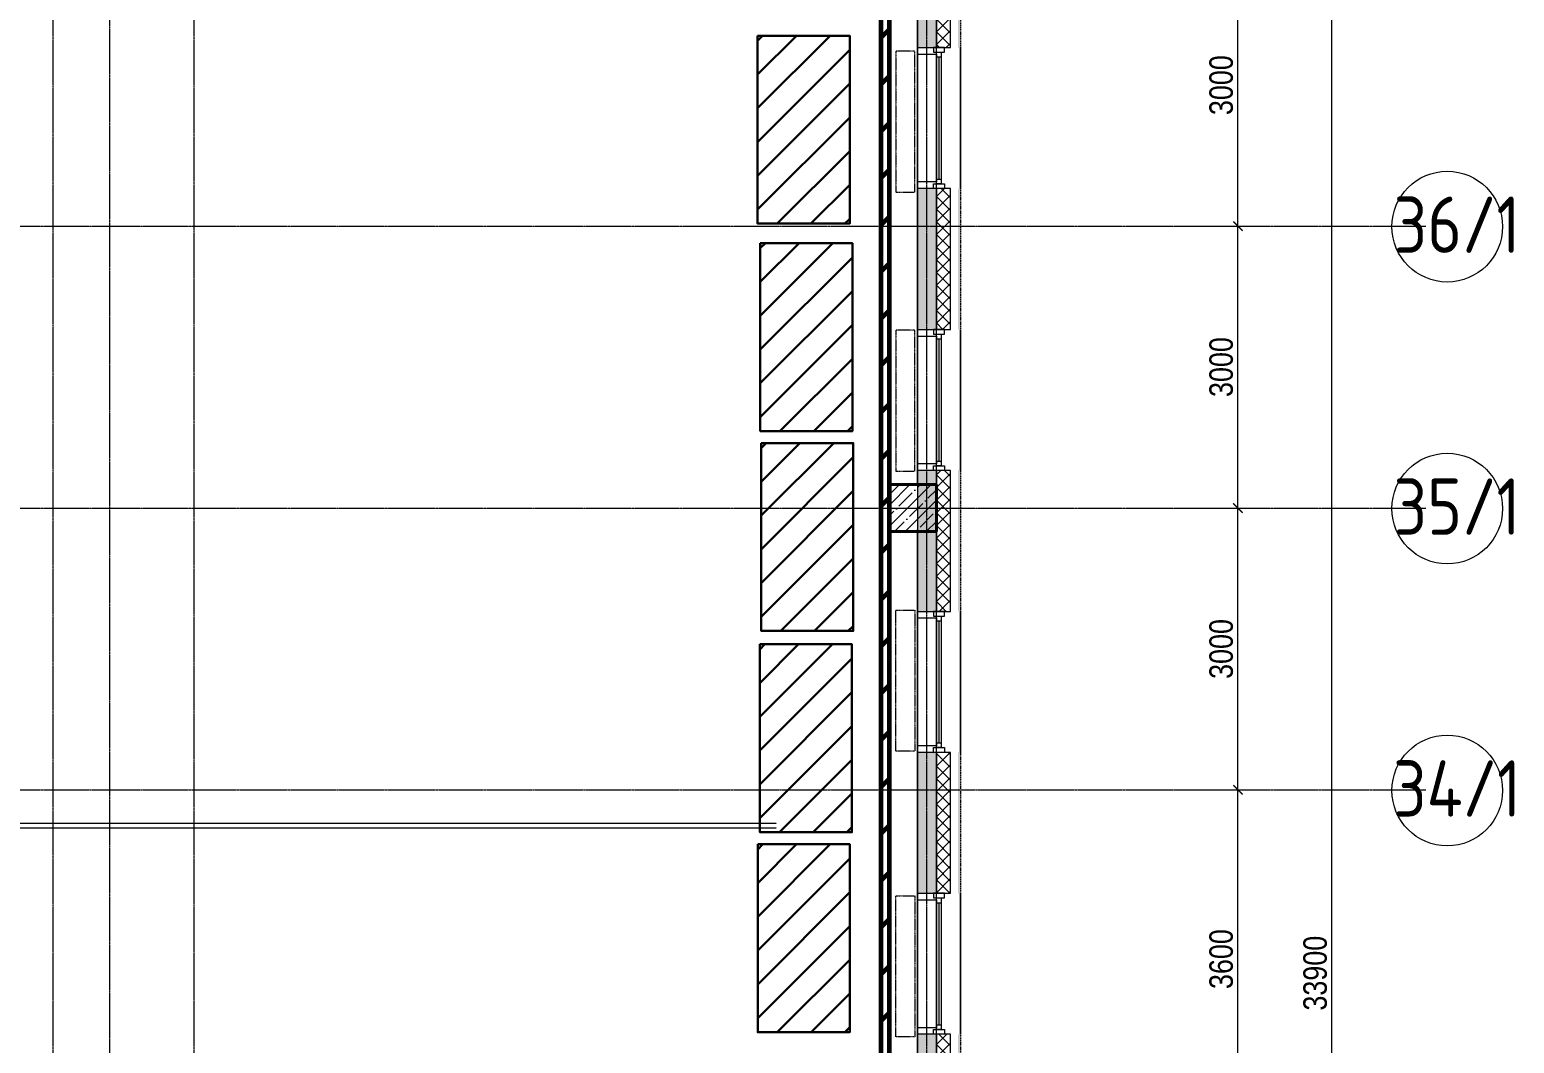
# Model space of a CAD drawing. Header units: millimetres. Extents: x -231292 to 573618, y -153144 to 564035.
# Drawn here: x 113933 to 129734, y 130233 to 141020 of the extents above; entities that cross this region are included whole.
import ezdxf
from ezdxf.enums import TextEntityAlignment as Align

# ---------------------------------------------------------------- set-up
doc = ezdxf.new("R2010")
doc.units = ezdxf.units.MM
for name, pattern in [('CENTER2', [28.575, 19.05, -3.175, 3.175, -3.175]), ('DASHED', [19.05, 12.7, -6.35]), ('HIDDEN', [9.525, 6.35, -3.175]), ('HIDDEN2', [4.7625, 3.175, -1.5875])]:
    doc.linetypes.add(name, pattern=pattern)
doc.layers.get('0').update_dxf_attribs({"color": 250})
doc.layers.get('Defpoints').update_dxf_attribs({"color": 250})
for name, color, linetype, lineweight in [('10.1) Шпакл. Блок 5 8 вып', 3, 'Continuous', 60), ('10.3) строит. леса', 20, 'Continuous', 30), ('A-Wall_Материал_Газоблок_Контур', 250, 'Continuous', 0), ('АР_Колонны', 250, 'Continuous', 35), ('АР_Окна', 250, 'Continuous', 5), ('АР_Отопительные приборы', 250, 'HIDDEN2', 0), ('АР_Стены ЖБ', 250, 'Continuous', 35), ('АР_Стены ПЕНОблок', 250, 'Continuous', 20), ('АР_Утеплитель', 250, 'Continuous', 0), ('АР_Штриховка', 250, 'Continuous', 0), ('Зашивка радиаторов тип 5 (спорт желтый)', 250, 'Continuous', 0), ('КМ_Фахверки', 250, 'Continuous', 80), ('РД_Оси_100', 250, 'Continuous', 0), ('РД_Оси_размер', 250, 'Continuous', 0), ('ТХ_Оборудование', 250, 'Continuous', 9)]:
    doc.layers.add(name, color=color, linetype=linetype, lineweight=lineweight)
doc.layers.add('АР_Делит', color=250, linetype='Continuous', lineweight=0, plot=False)
doc.styles.add('style1', font='ARIALN.TTF')
doc.styles.add('ккк', font='isocpeur.ttf', dxfattribs={"width": 0.85, "oblique": 15})
doc.dimstyles.new('Dim100_ареал', dxfattribs={"dimscale": 100, "dimtxt": 2.5, "dimasz": 1, "dimexe": 1, "dimexo": 1, "dimgap": 0.5, "dimtad": 1, "dimzin": 12, "dimdsep": 46, "dimtxsty": 'style1', "dimblk": 'ARCHTICK', "dimcen": 1, "dimdle": 1, "dimclrd": 256, "dimclre": 256, "dimaunit": 1, "dimadec": 0, "dimazin": 3, "dimtfac": 1, "dimtmove": 1, "dimatfit": 3, "dimldrblk": 'OPEN30', "dimfxl": 2, "dimfxlon": 1, "dimtolj": 1, "dimtzin": 0, "dimlwd": 9, "dimlwe": 9, "dimarcsym": 0})

# ---------------------------------------------------------------- blocks, each defined once
blk = doc.blocks.new('A-iden')
at = {"linetype": 'Continuous', "lineweight": 5}
blk.add_circle((-0.73, -4.06), 5.89, dxfattribs=at)
at = {"color": 0, "linetype": 'Continuous', "lineweight": 20, "style": 'ккк', "width": 0.85}
blk.add_attdef('ID', text='', height=6, dxfattribs=at).set_placement((0.31, -3.85), align=Align.MIDDLE_CENTER)
blk = doc.blocks.new('_ArchTick')
at = {"color": 0, "linetype": 'ByBlock', "const_width": 0.15}
blk.add_lwpolyline([(-0.5, -0.5), (0.5, 0.5)], dxfattribs=at)
blk = doc.blocks.new('*D439')
at = {"layer": 'Defpoints', "color": 0, "transparency": 16777216}
for p in [(116910, 119700), (117910, 119700), (116910, 116100)]:
    blk.add_point(p, dxfattribs=at)
at = {"layer": 'РД_Оси_размер', "lineweight": 9, "transparency": 16777216}
for p, q in [((117910, 116000), (117910, 119800)), ((117710, 119700), (118010, 119700)), ((117710, 116100), (118010, 116100))]:
    blk.add_line(p, q, dxfattribs=at)
at = {"layer": 'РД_Оси_размер', "lineweight": 9, "transparency": 16777216, "xscale": 100, "yscale": 100, "zscale": 100}
for p, rotation in [((117910, 119700), 90), ((117910, 116100), 270)]:
    blk.add_blockref('_ArchTick', p, dxfattribs=dict(at, rotation=rotation))
at = {"layer": 'РД_Оси_размер', "color": 0, "transparency": 16777216, "insert": (117732, 117900), "char_height": 250, "attachment_point": 5, "rotation": 90, "style": 'style1'}
blk.add_mtext('\\A1;3600', dxfattribs=at)
blk = doc.blocks.new('_Open30')
at = {"color": 0, "linetype": 'ByBlock', "lineweight": -2}
for p, q in [((-1, 0.27), (0, 0)), ((0, 0), (-1, -0.27)), ((0, 0), (-1, 0))]:
    blk.add_line(p, q, dxfattribs=at)
blk = doc.blocks.new('*D440')
at = {"layer": 'Defpoints', "color": 0, "transparency": 16777216}
for p in [(116910, 122700), (117910, 122700), (116910, 119700)]:
    blk.add_point(p, dxfattribs=at)
at = {"layer": 'РД_Оси_размер', "lineweight": 9, "transparency": 16777216}
for p, q in [((117910, 119600), (117910, 122800)), ((117710, 122700), (118010, 122700)), ((117710, 119700), (118010, 119700))]:
    blk.add_line(p, q, dxfattribs=at)
at = {"layer": 'РД_Оси_размер', "lineweight": 9, "transparency": 16777216, "xscale": 100, "yscale": 100, "zscale": 100}
for p, rotation in [((117910, 122700), 90), ((117910, 119700), 270)]:
    blk.add_blockref('_ArchTick', p, dxfattribs=dict(at, rotation=rotation))
at = {"layer": 'РД_Оси_размер', "color": 0, "transparency": 16777216, "insert": (117732, 121200), "char_height": 250, "attachment_point": 5, "rotation": 90, "style": 'style1'}
blk.add_mtext('\\A1;3000', dxfattribs=at)
blk = doc.blocks.new('*D441')
at = {"layer": 'Defpoints', "color": 0, "transparency": 16777216}
for p in [(116910, 125700), (117910, 125700), (116910, 122700)]:
    blk.add_point(p, dxfattribs=at)
at = {"layer": 'РД_Оси_размер', "lineweight": 9, "transparency": 16777216}
for p, q in [((117910, 122600), (117910, 125800)), ((117710, 125700), (118010, 125700)), ((117710, 122700), (118010, 122700))]:
    blk.add_line(p, q, dxfattribs=at)
at = {"layer": 'РД_Оси_размер', "lineweight": 9, "transparency": 16777216, "xscale": 100, "yscale": 100, "zscale": 100}
for p, rotation in [((117910, 125700), 90), ((117910, 122700), 270)]:
    blk.add_blockref('_ArchTick', p, dxfattribs=dict(at, rotation=rotation))
at = {"layer": 'РД_Оси_размер', "color": 0, "transparency": 16777216, "insert": (117732, 124200), "char_height": 250, "attachment_point": 5, "rotation": 90, "style": 'style1'}
blk.add_mtext('\\A1;3000', dxfattribs=at)
blk = doc.blocks.new('*D442')
at = {"layer": 'Defpoints', "color": 0, "transparency": 16777216}
for p in [(116910, 128700), (117910, 128700), (116910, 125700)]:
    blk.add_point(p, dxfattribs=at)
at = {"layer": 'РД_Оси_размер', "lineweight": 9, "transparency": 16777216}
for p, q in [((117910, 125600), (117910, 128800)), ((117710, 128700), (118010, 128700)), ((117710, 125700), (118010, 125700))]:
    blk.add_line(p, q, dxfattribs=at)
at = {"layer": 'РД_Оси_размер', "lineweight": 9, "transparency": 16777216, "xscale": 100, "yscale": 100, "zscale": 100}
for p, rotation in [((117910, 128700), 90), ((117910, 125700), 270)]:
    blk.add_blockref('_ArchTick', p, dxfattribs=dict(at, rotation=rotation))
at = {"layer": 'РД_Оси_размер', "color": 0, "transparency": 16777216, "insert": (117732, 127200), "char_height": 250, "attachment_point": 5, "rotation": 90, "style": 'style1'}
blk.add_mtext('\\A1;3000', dxfattribs=at)
blk = doc.blocks.new('*D444')
at = {"layer": 'Defpoints', "color": 0, "transparency": 16777216}
for p in [(116910, 134700), (118910, 134700), (116910, 100800)]:
    blk.add_point(p, dxfattribs=at)
at = {"layer": 'РД_Оси_размер', "lineweight": 9, "transparency": 16777216}
for p, q in [((118910, 100700), (118910, 134800)), ((118710, 134700), (119010, 134700)), ((118710, 100800), (119010, 100800))]:
    blk.add_line(p, q, dxfattribs=at)
at = {"layer": 'РД_Оси_размер', "lineweight": 9, "transparency": 16777216, "xscale": 100, "yscale": 100, "zscale": 100}
for p, rotation in [((118910, 134700), 90), ((118910, 100800), 270)]:
    blk.add_blockref('_ArchTick', p, dxfattribs=dict(at, rotation=rotation))
at = {"layer": 'РД_Оси_размер', "color": 0, "transparency": 16777216, "insert": (118732, 117750), "char_height": 250, "attachment_point": 5, "rotation": 90, "style": 'style1'}
blk.add_mtext('\\A1;33900', dxfattribs=at)
blk = doc.blocks.new('СОШ_2200_АР_ОСИ_М100_28.05.24')
at = {"layer": 'АР_Делит', "color": 5, "linetype": 'DASHED'}
blk.add_lwpolyline([(-355, 13145), (-355, 100855), (37145, 100855), (37145, 129155), (72745, 129155), (72745, 135155), (114955, 135155), (114955, -355)], dxfattribs=at)
at = {"layer": 'РД_Оси_100', "linetype": 'CENTER2'}
for p, q in [((114600, -6155), (114600, 139938.679)), ((-5954.958, 125700), (119910, 125700)), ((-5954.958, 122700), (119910, 122700)), ((-5954.958, 119700), (119910, 119700))]:
    blk.add_line(p, q, dxfattribs=at)
for points in [[(105300, -6155), (105300, 139938.679)], [(105900, 139938.679), (105900, -6155)], [(106800, -6155), (106800, 139938.679)]]:
    blk.add_lwpolyline(points, dxfattribs=at)
at = {"layer": 'РД_Оси_100', "color": 0, "xscale": 100, "yscale": 100, "zscale": 100}
for p, values in [((120210, 126100), {'ID': '36/1'}), ((120210, 123100), {'ID': '35/1'}), ((120210, 120100), {'ID': '34/1'})]:
    blk.add_blockref('A-iden', p, dxfattribs=at).add_auto_attribs(values)
at = {"layer": 'РД_Оси_размер'}
for base, p1, p2, picture, middle in [((118910, 134700), (116910, 100800), (116910, 134700), '*D444', (118732.357, 117750)), ((117910, 128700), (116910, 125700), (116910, 128700), '*D442', (117732.357, 127200)), ((117910, 125700), (116910, 122700), (116910, 125700), '*D441', (117732.357, 124200)), ((117910, 122700), (116910, 119700), (116910, 122700), '*D440', (117732.357, 121200)), ((117910, 119700), (116910, 116100), (116910, 119700), '*D439', (117732.357, 117900))]:
    dim = blk.add_linear_dim(base=base, p1=p1, p2=p2, angle=90, dimstyle='Dim100_ареал', dxfattribs=at)
    dim.commit()
    dim.dimension.update_dxf_attribs({"geometry": picture, "text_midpoint": middle})

msp = doc.modelspace()

# ---------------------------------------------------------------- hatches: boundary and pattern name
at = {"layer": '10.1) Шпакл. Блок 5 8 вып'}
h = msp.add_hatch(dxfattribs=at)
h.set_pattern_fill('ANSI31', color=256, scale=111)
h.paths.add_polyline_path([(122995.344, 147541.627), (105221.458, 147541.627), (105221.458, 117667.745), (122995.344, 117667.745)], flags=16)
h.paths.add_polyline_path([(123083.403, 147629.686), (105133.399, 147629.686), (105133.399, 117579.686), (123083.403, 117579.686)])
at = {"layer": '10.3) строит. леса'}
h = msp.add_hatch(dxfattribs=at)
h.set_pattern_fill('ANSI31', color=256, scale=80)
h.set_pattern_definition([(45, (125880.65, 284834.7), (-179.60512, 179.60512), [])])
h.paths.add_polyline_path([(121680.965, 140955.571), (121680.965, 138955.571), (122660.965, 138955.571), (122660.965, 140955.571)])
h = msp.add_hatch(dxfattribs=at)
h.set_pattern_fill('ANSI31', color=256, scale=80)
h.set_pattern_definition([(45, (125909.2, 282626.68), (-179.60512, 179.60512), [])])
h.paths.add_polyline_path([(121709.509, 138747.563), (121709.509, 136747.563), (122689.509, 136747.563), (122689.509, 138747.563)])
h = msp.add_hatch(dxfattribs=at)
h.set_pattern_fill('ANSI31', color=256, scale=80)
h.set_pattern_definition([(45, (125918.63, 280500.08), (-179.60512, 179.60512), [])])
h.paths.add_polyline_path([(121718.945, 136620.963), (121718.945, 134620.963), (122698.945, 134620.963), (122698.945, 136620.963)])
h = msp.add_hatch(dxfattribs=at)
h.set_pattern_fill('ANSI31', color=256, scale=80)
h.set_pattern_definition([(45, (125904.5, 278358.23), (-179.60512, 179.60512), [])])
h.paths.add_polyline_path([(121704.822, 134479.111), (121704.822, 132479.111), (122684.822, 132479.111), (122684.822, 134479.111)])
h = msp.add_hatch(dxfattribs=at)
h.set_pattern_fill('ANSI31', color=256, scale=80)
h.set_pattern_definition([(45, (125881.26, 276230.02), (-179.60512, 179.60512), [])])
h.paths.add_polyline_path([(121681.57, 132350.905), (121681.57, 130350.905), (122661.57, 130350.905), (122661.57, 132350.905)])
at = {"layer": 'АР_Штриховка', "linetype": 'Continuous', "lineweight": 0}
h = msp.add_hatch(dxfattribs=at)
h.set_pattern_fill('AR-CONC', color=256, angle=-360, style=0)
h.set_pattern_definition([(50, (8883.4, 13229.69), (182.18467, -15.93909), [19.05, -209.55]), (355, (8883.4, 13229.69), (-35.24342, 191.05685), [15.24, -167.64058]), (100.45144, (8898.58, 13228.36), (146.94125, 175.11775), [16.19, -178.09024]), (46.1842, (8883.4, 13280.49), (271.07904, -42.04233), [28.575, -314.325]), (96.63556, (8906, 13276.98), (237.40413, 247.42612), [24.28502, -267.1356]), (351.18415, (8883.4, 13280.5), (237.40413, 247.42612), [22.85997, -251.45973]), (21, (8908.8, 13267.79), (151.61439, -102.2652), [19.05, -209.55]), (326, (8908.8, 13267.79), (61.80203, 184.18797), [15.24, -167.64]), (71.45144, (8921.44, 13259.26), (213.41642, 81.92277), [16.19, -178.08994]), (37.5, (8883.4, 13229.686), (3.088603, 84.55504), [0, -165.608, 0, -170.18, 0, -168.275]), (7.5, (8883.4, 13229.69), (66.819663, 100.180575), [0, -97.028, 0, -161.798, 0, -64.135]), (327.5, (8826.76, 13229.686), (135.590595, -5.728744), [0, -63.5, 0, -198.12, 0, -262.89]), (317.5, (8801.36, 13229.69), (148.12918, 25.42649), [0, -82.55, 0, -131.572, 0, -186.69])])
h.paths.add_polyline_path([(123583.403, 147629.686), (123383.403, 147629.686), (123383.403, 146829.686), (123583.403, 146829.686)], flags=0)
h.paths.add_polyline_path([(123583.403, 145329.686), (123383.403, 145329.686), (123383.403, 143829.686), (123583.403, 143829.686)], flags=0)
h.paths.add_polyline_path([(123583.403, 142329.686), (123383.403, 142329.686), (123383.403, 140829.686), (123583.403, 140829.686)], flags=0)
h.paths.add_polyline_path([(123583.403, 139329.686), (123383.403, 139329.686), (123383.403, 137829.686), (123583.403, 137829.686)], flags=0)
h.paths.add_polyline_path([(123583.403, 136329.686), (123383.403, 136329.686), (123383.403, 134829.686), (123583.403, 134829.686)], flags=0)
h.paths.add_polyline_path([(123583.403, 133329.686), (123383.403, 133329.686), (123383.403, 131829.686), (123583.403, 131829.686)], flags=0)
h.paths.add_polyline_path([(123583.403, 130329.686), (123383.403, 130329.686), (123383.403, 128829.686), (123583.403, 128829.686)], flags=0)
h.paths.add_polyline_path([(123583.403, 127329.686), (123383.403, 127329.686), (123383.403, 125829.686), (123583.403, 125829.686)], flags=0)
h.paths.add_polyline_path([(123583.403, 124329.686), (123383.403, 124329.686), (123383.403, 122829.686), (123583.403, 122829.686)], flags=0)
h.paths.add_polyline_path([(123583.403, 121329.686), (123383.403, 121329.686), (123383.403, 119829.686), (123583.403, 119829.686)], flags=0)
h.paths.add_polyline_path([(123583.403, 118329.686), (123383.403, 118329.686), (123383.403, 116929.686), (123583.403, 116929.686)], flags=0)
h.paths.add_polyline_path([(123583.403, 114829.686), (123383.403, 114829.686), (123383.403, 114279.686), (123583.403, 114279.686)], flags=0)
h = msp.add_hatch(dxfattribs=at)
h.set_pattern_fill('ANSI37', color=256, scale=30, angle=-360, style=0)
h.set_pattern_definition([(45, (8883.4, 13229.69), (-67.35192, 67.35192), []), (135, (8883.4, 13229.69), (-67.35192, -67.35192), [])])
h.paths.add_polyline_path([(123733.403, 147629.686), (123583.403, 147629.686), (123583.403, 146829.686), (123733.403, 146829.686)], flags=0)
h.paths.add_polyline_path([(123733.403, 145329.686), (123583.403, 145329.686), (123583.403, 143829.686), (123733.403, 143829.686)], flags=0)
h.paths.add_polyline_path([(123733.403, 142329.686), (123583.403, 142329.686), (123583.403, 140829.686), (123733.403, 140829.686)], flags=0)
h.paths.add_polyline_path([(123733.403, 139329.686), (123583.403, 139329.686), (123583.403, 137829.686), (123733.403, 137829.686)], flags=0)
h.paths.add_polyline_path([(123733.403, 136329.686), (123583.403, 136329.686), (123583.403, 134829.686), (123733.403, 134829.686)], flags=0)
h.paths.add_polyline_path([(123733.403, 133329.686), (123583.403, 133329.686), (123583.403, 131829.686), (123733.403, 131829.686)], flags=0)
h.paths.add_polyline_path([(123733.403, 130329.686), (123583.403, 130329.686), (123583.403, 128829.686), (123733.403, 128829.686)], flags=0)
h.paths.add_polyline_path([(123733.403, 127329.686), (123583.403, 127329.686), (123583.403, 125829.686), (123733.403, 125829.686)], flags=0)
h.paths.add_polyline_path([(123733.403, 124329.686), (123583.403, 124329.686), (123583.403, 122829.686), (123733.403, 122829.686)], flags=0)
h.paths.add_polyline_path([(123733.403, 121329.686), (123583.403, 121329.686), (123583.403, 119829.686), (123733.403, 119829.686)], flags=0)
h.paths.add_polyline_path([(123733.403, 118329.686), (123583.403, 118329.686), (123583.403, 116929.686), (123733.403, 116929.686)], flags=0)
h.paths.add_polyline_path([(123733.403, 114829.686), (123583.403, 114829.686), (123583.403, 114279.686), (123733.403, 114279.686)], flags=0)
h = msp.add_hatch(dxfattribs=at)
h.set_pattern_fill('_U', color=256, angle=-360, style=0, pattern_type=0)
h.set_pattern_definition([(360, (8883.4027, 13229.6861), (-2e-16, 1), [])])
h.paths.add_polyline_path([(123838.403, 147629.686), (123813.403, 147629.686), (123813.403, 146829.686), (123838.403, 146829.686)], flags=0)
h.paths.add_polyline_path([(123838.403, 145329.686), (123813.403, 145329.686), (123813.403, 143829.686), (123838.403, 143829.686)], flags=0)
h.paths.add_polyline_path([(123838.403, 142329.686), (123813.403, 142329.686), (123813.403, 140829.686), (123838.403, 140829.686)], flags=0)
h.paths.add_polyline_path([(123838.403, 139329.686), (123813.403, 139329.686), (123813.403, 137829.686), (123838.403, 137829.686)], flags=0)
h.paths.add_polyline_path([(123838.403, 136329.686), (123813.403, 136329.686), (123813.403, 134829.686), (123838.403, 134829.686)], flags=0)
h.paths.add_polyline_path([(123838.403, 133329.686), (123813.403, 133329.686), (123813.403, 131829.686), (123838.403, 131829.686)], flags=0)
h.paths.add_polyline_path([(123838.403, 130329.686), (123813.403, 130329.686), (123813.403, 128829.686), (123838.403, 128829.686)], flags=0)
h.paths.add_polyline_path([(123838.403, 127329.686), (123813.403, 127329.686), (123813.403, 125829.686), (123838.403, 125829.686)], flags=0)
h.paths.add_polyline_path([(123838.403, 124329.686), (123813.403, 124329.686), (123813.403, 122829.686), (123838.403, 122829.686)], flags=0)
h.paths.add_polyline_path([(123838.403, 121329.686), (123813.403, 121329.686), (123813.403, 119829.686), (123838.403, 119829.686)], flags=0)
h.paths.add_polyline_path([(123838.403, 118329.686), (123813.403, 118329.686), (123813.403, 116929.686), (123838.403, 116929.686)], flags=0)
h.paths.add_polyline_path([(123838.403, 114829.686), (123813.403, 114829.686), (123813.403, 114279.686), (123838.403, 114279.686)], flags=0)
at = {"layer": 'АР_Штриховка', "linetype": 'Continuous', "lineweight": 5}
h = msp.add_hatch(dxfattribs=at)
h.set_pattern_fill('ANSI35', color=256, scale=25, style=0)
h.set_pattern_definition([(45, (8883.4, 13229.69), (-112.2532, 112.2532), []), (45, (8995.66, 13229.69), (-112.2532, 112.2532), [198.4375, -39.6875, 0, -39.6875])])
h.paths.add_polyline_path([(123083.403, 135679.686), (123583.403, 135679.686), (123583.403, 136179.686), (123083.403, 136179.686)], flags=0)

# ---------------------------------------------------------------- linework, layer by layer
at = {"layer": '10.1) Шпакл. Блок 5 8 вып'}
for points in [[(123083.403, 147629.686), (105133.399, 147629.686), (105133.399, 117579.686), (123083.403, 117579.686)], [(122995.344, 147541.627), (105221.458, 147541.627), (105221.458, 117667.745), (122995.344, 117667.745)]]:
    msp.add_lwpolyline(points, close=True, dxfattribs=at)
at = {"layer": '10.3) строит. леса'}
for points in [[(121680.965, 140955.571), (121680.965, 138955.571), (122660.965, 138955.571), (122660.965, 140955.571)], [(121709.509, 138747.563), (121709.509, 136747.563), (122689.509, 136747.563), (122689.509, 138747.563)], [(121718.945, 136620.963), (121718.945, 134620.963), (122698.945, 134620.963), (122698.945, 136620.963)], [(121704.822, 134479.111), (121704.822, 132479.111), (122684.822, 132479.111), (122684.822, 134479.111)], [(121681.57, 132350.905), (121681.57, 130350.905), (122661.57, 130350.905), (122661.57, 132350.905)]]:
    msp.add_lwpolyline(points, close=True, dxfattribs=at)
at = {"layer": 'A-Wall_Материал_Газоблок_Контур', "linetype": 'Continuous', "lineweight": 0}
for p, q in [((123383.403, 140829.686), (123383.403, 139329.686)), ((123838.403, 139329.686), (123838.403, 140829.686)), ((123383.403, 137829.686), (123383.403, 136329.686)), ((123838.403, 136329.686), (123838.403, 137829.686)), ((123383.403, 134829.686), (123383.403, 133329.686)), ((123838.403, 133329.686), (123838.403, 134829.686)), ((123383.403, 131829.686), (123383.403, 130329.686)), ((123838.403, 130329.686), (123838.403, 131829.686))]:
    msp.add_line(p, q, dxfattribs=at)
at = {"layer": 'АР_Колонны', "linetype": 'HIDDEN2', "lineweight": 25}
for p, q in [((123083.403, 136179.686), (123583.403, 136179.686)), ((123083.403, 135679.686), (123083.403, 136179.686)), ((123583.403, 136179.686), (123583.403, 135679.686)), ((123583.403, 135679.686), (123083.403, 135679.686))]:
    msp.add_line(p, q, dxfattribs=at)
at = {"layer": 'АР_Колонны', "linetype": 'Continuous', "lineweight": 35}
for p, q in [((123083.403, 136179.686), (123583.403, 136179.686)), ((123083.403, 135679.686), (123083.403, 136179.686)), ((123583.403, 135679.686), (123583.403, 136179.686)), ((123083.403, 135679.686), (123583.403, 135679.686))]:
    msp.add_line(p, q, dxfattribs=at)
at = {"layer": 'АР_Окна', "linetype": 'Continuous', "lineweight": 5}
for p, q in [((123383.403, 140829.686), (123383.403, 139329.686)), ((123838.403, 140829.686), (123838.403, 139329.686)), ((123585.903, 140729.686), (123635.903, 140729.686)), ((123610.903, 140729.686), (123610.903, 139429.686)), ((123585.903, 139429.686), (123635.903, 139429.686)), ((123383.403, 137829.686), (123383.403, 136329.686)), ((123838.403, 137829.686), (123838.403, 136329.686)), ((123585.903, 137729.686), (123635.903, 137729.686)), ((123610.903, 137729.686), (123610.903, 136429.686)), ((123585.903, 136429.686), (123635.903, 136429.686)), ((123383.403, 134829.686), (123383.403, 133329.686)), ((123838.403, 134829.686), (123838.403, 133329.686)), ((123585.903, 134729.686), (123635.903, 134729.686)), ((123610.903, 134729.686), (123610.903, 133429.686)), ((123585.903, 133429.686), (123635.903, 133429.686)), ((123383.403, 131829.686), (123383.403, 130329.686)), ((123838.403, 131829.686), (123838.403, 130329.686)), ((123585.903, 131729.686), (123635.903, 131729.686)), ((123610.903, 131729.686), (123610.903, 130429.686)), ((123585.903, 130429.686), (123635.903, 130429.686))]:
    msp.add_line(p, q, dxfattribs=at)
for points in [[(123670.903, 140779.686), (123670.903, 140829.686), (123550.903, 140829.686), (123550.903, 140779.686)], [(123585.903, 140779.686), (123635.903, 140779.686), (123635.903, 139379.686), (123585.903, 139379.686)], [(123670.903, 139379.686), (123670.903, 139329.686), (123550.903, 139329.686), (123550.903, 139379.686)], [(123670.903, 137779.686), (123670.903, 137829.686), (123550.903, 137829.686), (123550.903, 137779.686)], [(123585.903, 137779.686), (123635.903, 137779.686), (123635.903, 136379.686), (123585.903, 136379.686)], [(123670.903, 136379.686), (123670.903, 136329.686), (123550.903, 136329.686), (123550.903, 136379.686)], [(123670.903, 134779.686), (123670.903, 134829.686), (123550.903, 134829.686), (123550.903, 134779.686)], [(123585.903, 134779.686), (123635.903, 134779.686), (123635.903, 133379.686), (123585.903, 133379.686)], [(123670.903, 133379.686), (123670.903, 133329.686), (123550.903, 133329.686), (123550.903, 133379.686)], [(123670.903, 131779.686), (123670.903, 131829.686), (123550.903, 131829.686), (123550.903, 131779.686)], [(123585.903, 131779.686), (123635.903, 131779.686), (123635.903, 130379.686), (123585.903, 130379.686)], [(123670.903, 130379.686), (123670.903, 130329.686), (123550.903, 130329.686), (123550.903, 130379.686)]]:
    msp.add_lwpolyline(points, close=True, dxfattribs=at)
at = {"layer": 'АР_Отопительные приборы'}
for points in [[(123353.403, 140791.944), (123153.403, 140791.944), (123153.403, 139291.944), (123353.403, 139291.944)], [(123353.403, 137820.806), (123153.403, 137820.806), (123153.403, 136320.806), (123353.403, 136320.806)], [(123353.403, 133343.189), (123153.403, 133343.189), (123153.403, 134843.189), (123353.403, 134843.189)], [(123353.403, 130301.07), (123153.403, 130301.07), (123153.403, 131801.07), (123353.403, 131801.07)]]:
    msp.add_lwpolyline(points, close=True, dxfattribs=at)
at = {"layer": 'АР_Стены ЖБ', "linetype": 'Continuous', "lineweight": 40}
for p, q in [((123583.403, 136179.686), (123083.403, 136179.686)), ((123083.403, 136179.686), (123083.403, 135679.686)), ((123583.403, 135679.686), (123583.403, 136179.686)), ((123083.403, 135679.686), (123583.403, 135679.686))]:
    msp.add_line(p, q, dxfattribs=at)
at = {"layer": 'АР_Стены ПЕНОблок', "linetype": 'Continuous', "lineweight": 20}
for p, q in [((123383.403, 142329.686), (123383.403, 140829.686)), ((123583.403, 140829.686), (123583.403, 142329.686)), ((123383.403, 140829.686), (123583.403, 140829.686)), ((123583.403, 139329.686), (123383.403, 139329.686)), ((123383.403, 139329.686), (123383.403, 137829.686)), ((123583.403, 137829.686), (123583.403, 139329.686)), ((123383.403, 137829.686), (123583.403, 137829.686)), ((123583.403, 136329.686), (123383.403, 136329.686)), ((123383.403, 136329.686), (123383.403, 134829.686)), ((123583.403, 134829.686), (123583.403, 136329.686)), ((123383.403, 134829.686), (123583.403, 134829.686)), ((123583.403, 133329.686), (123383.403, 133329.686)), ((123383.403, 133329.686), (123383.403, 131829.686)), ((123583.403, 131829.686), (123583.403, 133329.686)), ((123383.403, 131829.686), (123583.403, 131829.686)), ((123583.403, 130329.686), (123383.403, 130329.686)), ((123383.403, 130329.686), (123383.403, 128829.686)), ((123583.403, 128829.686), (123583.403, 130329.686))]:
    msp.add_line(p, q, dxfattribs=at)
at = {"layer": 'АР_Утеплитель', "linetype": 'Continuous', "lineweight": 0}
for p, q in [((123583.403, 142329.686), (123583.403, 140829.686)), ((123733.403, 140829.686), (123733.403, 142329.686)), ((123583.403, 140829.686), (123733.403, 140829.686)), ((123733.403, 139329.686), (123583.403, 139329.686)), ((123583.403, 139329.686), (123583.403, 137829.686)), ((123733.403, 137829.686), (123733.403, 139329.686)), ((123583.403, 137829.686), (123733.403, 137829.686)), ((123733.403, 136329.686), (123583.403, 136329.686)), ((123583.403, 136329.686), (123583.403, 134829.686)), ((123733.403, 134829.686), (123733.403, 136329.686)), ((123583.403, 134829.686), (123733.403, 134829.686)), ((123733.403, 133329.686), (123583.403, 133329.686)), ((123583.403, 133329.686), (123583.403, 131829.686)), ((123733.403, 131829.686), (123733.403, 133329.686)), ((123583.403, 131829.686), (123733.403, 131829.686)), ((123733.403, 130329.686), (123583.403, 130329.686)), ((123583.403, 130329.686), (123583.403, 128829.686)), ((123733.403, 128829.686), (123733.403, 130329.686))]:
    msp.add_line(p, q, dxfattribs=at)
at = {"layer": 'Зашивка радиаторов тип 5 (спорт желтый)', "linetype": 'Continuous', "lineweight": 0}
for p, q in [((123083.403, 141679.686), (123083.403, 136179.686)), ((123095.903, 141679.686), (123095.903, 136179.686)), ((123095.903, 136179.686), (123095.903, 141679.686)), ((123383.403, 136179.686), (123383.403, 141679.686)), ((123083.403, 136179.686), (123383.403, 136179.686)), ((123083.403, 135679.686), (123383.403, 135679.686)), ((123083.403, 135679.686), (123083.403, 129579.686)), ((123095.903, 135679.686), (123095.903, 129579.686)), ((123095.903, 129579.686), (123095.903, 135679.686)), ((123383.403, 129579.686), (123383.403, 135679.686))]:
    msp.add_line(p, q, dxfattribs=at)
at = {"layer": 'КМ_Фахверки', "lineweight": 5}
msp.add_lwpolyline([(79583.403, 81804.686), (103283.403, 81804.103), (103283.403, 13129.686), (123583.403, 13129.686), (123583.371, 148129.686), (81883.406, 148129.686), (81883.406, 142129.686), (46283.403, 142129.686), (46283.403, 113829.686), (8783.403, 113829.686), (8783.403, 26629.686), (36583.403, 26629.686), (36583.403, 39729.686), (29083.403, 39729.686), (29083.403, 81804.686), (54383.403, 81804.686), (54383.403, 13129.686), (92083.403, 13129.686), (92083.403, 26829.686), (74683.402, 26829.694), (74683.401, 81804.686), (79584.99, 81804.686)], dxfattribs=at)
at = {"layer": 'КМ_Фахверки', "lineweight": 20}
for points in [[(123383.403, 140759.686), (123583.372, 140759.686), (123583.372, 139399.686), (123383.403, 139399.686)], [(123383.403, 137759.686), (123583.372, 137759.686), (123583.372, 136399.686), (123383.403, 136399.686)], [(123383.403, 134759.686), (123583.372, 134759.686), (123583.372, 133399.686), (123383.403, 133399.686)], [(123383.403, 131759.686), (123583.372, 131759.686), (123583.372, 130399.686), (123383.403, 130399.686)]]:
    msp.add_lwpolyline(points, close=True, dxfattribs=at)
at = {"layer": 'ТХ_Оборудование', "linetype": 'HIDDEN'}
for p, q in [((106383.403, 132574.686), (121883.403, 132574.686)), ((106383.403, 132524.686), (121883.403, 132524.686))]:
    msp.add_line(p, q, dxfattribs=at)

# ---------------------------------------------------------------- block references
at = {"layer": 'РД_Оси_100'}
msp.add_blockref('СОШ_2200_АР_ОСИ_М100_28.05.24', (8883.403, 13229.686), dxfattribs=at)

doc.saveas('drawing.dxf')
